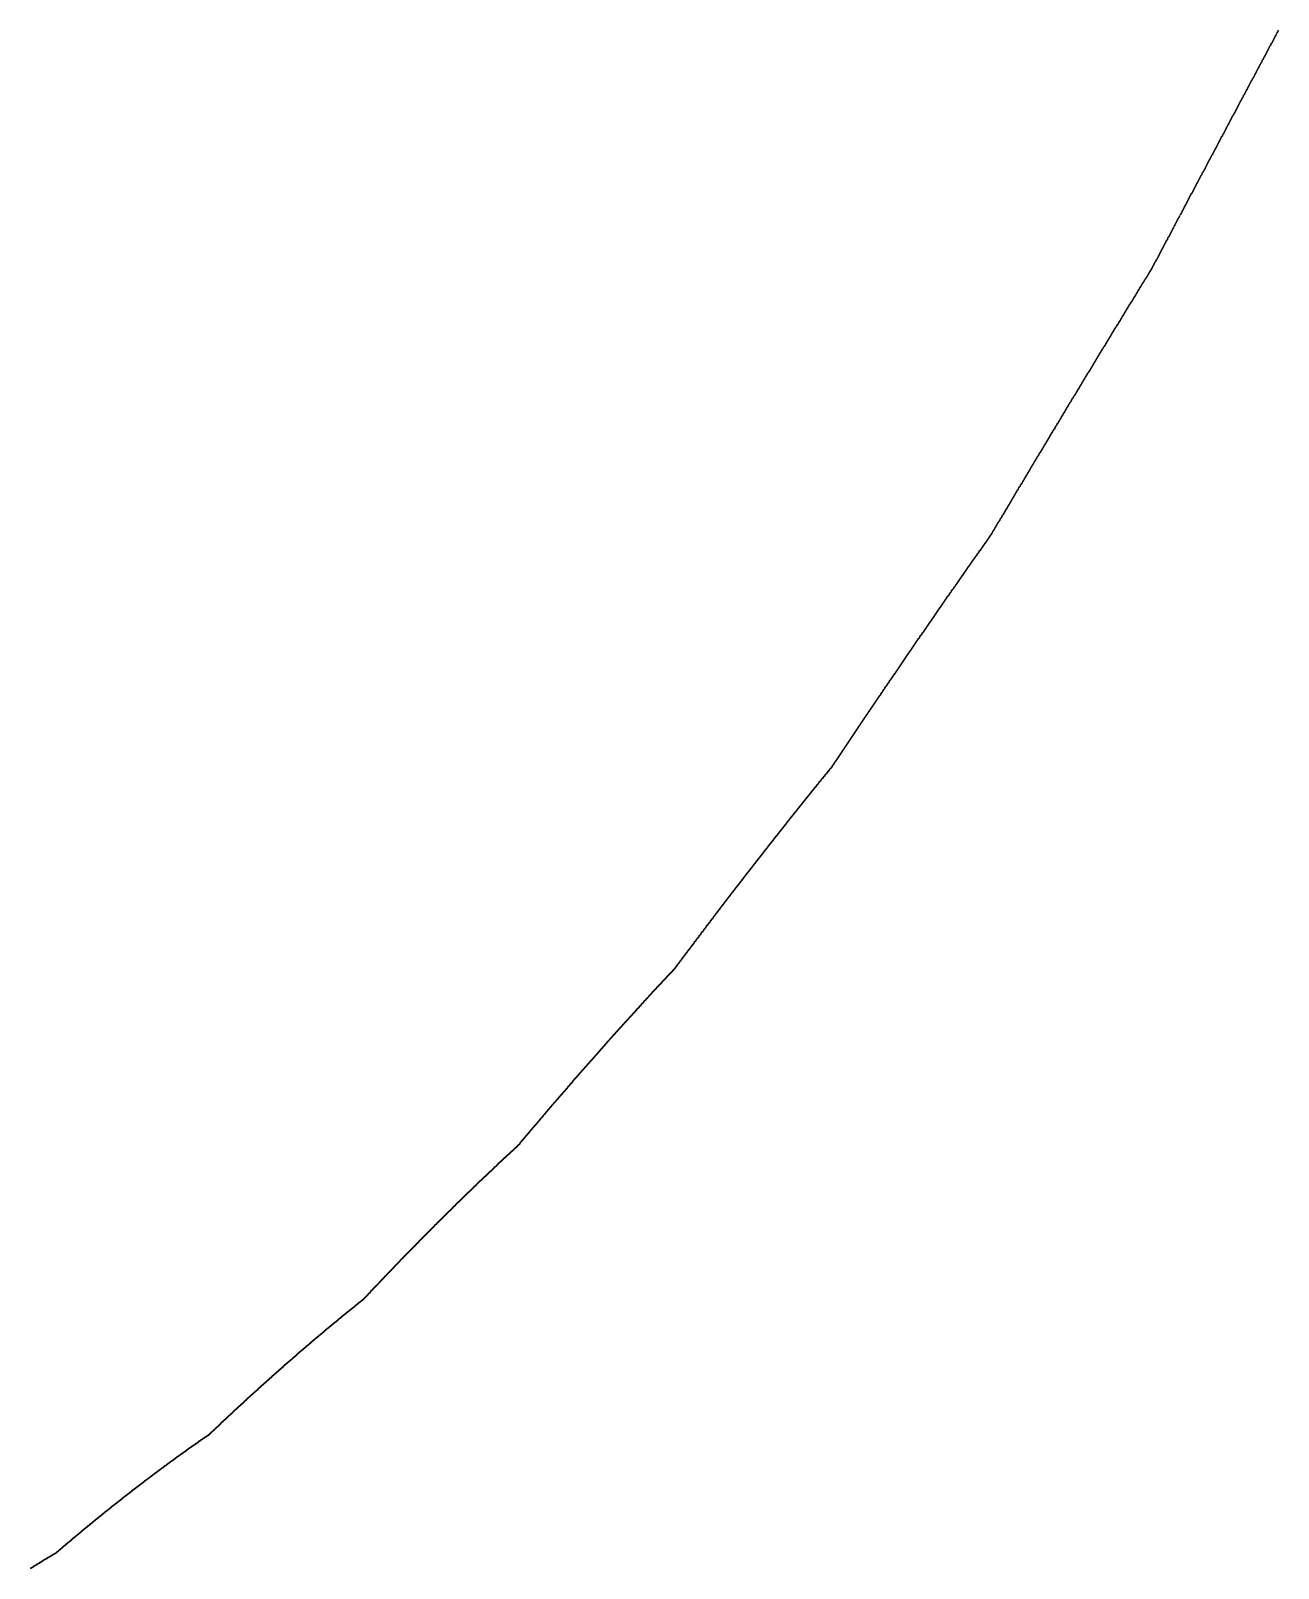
# Model space of a CAD drawing. Header units: metres. Extents: x 0 to 360, y 46 to 216.
# Drawn here: x 281.78 to 293.55, y 59 to 73.51 of the extents above; entities that cross this region are included whole.
import ezdxf

# ---------------------------------------------------------------- set-up
doc = ezdxf.new("R2010")
doc.units = ezdxf.units.M

msp = doc.modelspace()

# ---------------------------------------------------------------- linework, layer by layer
for p in [(293.502, 73.411), (293.509, 73.424), (293.515, 73.436), (293.522, 73.448), (293.528, 73.46), (293.535, 73.472), (293.541, 73.485), (293.548, 73.497), (293.554, 73.509), (293.424, 73.265), (293.43, 73.277), (293.437, 73.289), (293.443, 73.301), (293.45, 73.314), (293.457, 73.326), (293.463, 73.338), (293.47, 73.35), (293.476, 73.363), (293.483, 73.375), (293.489, 73.387), (293.496, 73.399), (293.346, 73.118), (293.352, 73.13), (293.359, 73.143), (293.365, 73.155), (293.372, 73.167), (293.378, 73.179), (293.385, 73.191), (293.391, 73.204), (293.398, 73.216), (293.404, 73.228), (293.411, 73.24), (293.417, 73.253), (293.267, 72.971), (293.274, 72.984), (293.28, 72.996), (293.287, 73.008), (293.294, 73.02), (293.3, 73.033), (293.307, 73.045), (293.313, 73.057), (293.32, 73.069), (293.326, 73.081), (293.333, 73.094), (293.339, 73.106), (293.189, 72.825), (293.196, 72.837), (293.202, 72.849), (293.209, 72.861), (293.215, 72.874), (293.222, 72.886), (293.228, 72.898), (293.235, 72.91), (293.241, 72.922), (293.248, 72.935), (293.254, 72.947), (293.261, 72.959), (293.111, 72.678), (293.118, 72.69), (293.124, 72.702), (293.131, 72.715), (293.137, 72.727), (293.144, 72.739), (293.15, 72.751), (293.157, 72.764), (293.163, 72.776), (293.17, 72.788), (293.176, 72.8), (293.183, 72.812), (293.033, 72.531), (293.04, 72.544), (293.046, 72.556), (293.053, 72.568), (293.059, 72.58), (293.066, 72.592), (293.072, 72.605), (293.079, 72.617), (293.085, 72.629), (293.092, 72.641), (293.098, 72.654), (293.105, 72.666), (292.955, 72.385), (292.962, 72.397), (292.968, 72.409), (292.975, 72.421), (292.981, 72.433), (292.988, 72.446), (292.994, 72.458), (293.001, 72.47), (293.007, 72.482), (293.014, 72.495), (293.02, 72.507), (293.027, 72.519), (292.884, 72.25), (292.89, 72.262), (292.897, 72.275), (292.903, 72.287), (292.91, 72.299), (292.916, 72.311), (292.923, 72.323), (292.929, 72.336), (292.936, 72.348), (292.942, 72.36), (292.949, 72.372), (292.806, 72.103), (292.812, 72.116), (292.819, 72.128), (292.825, 72.14), (292.832, 72.152), (292.838, 72.165), (292.845, 72.177), (292.851, 72.189), (292.858, 72.201), (292.864, 72.213), (292.871, 72.226), (292.877, 72.238), (292.728, 71.957), (292.734, 71.969), (292.741, 71.981), (292.747, 71.993), (292.754, 72.006), (292.76, 72.018), (292.767, 72.03), (292.773, 72.042), (292.78, 72.055), (292.786, 72.067), (292.793, 72.079), (292.799, 72.091), (292.65, 71.81), (292.657, 71.822), (292.663, 71.835), (292.67, 71.847), (292.676, 71.859), (292.683, 71.871), (292.689, 71.883), (292.696, 71.896), (292.702, 71.908), (292.709, 71.92), (292.715, 71.932), (292.721, 71.945), (292.572, 71.664), (292.579, 71.676), (292.585, 71.688), (292.592, 71.7), (292.598, 71.712), (292.605, 71.725), (292.611, 71.737), (292.618, 71.749), (292.624, 71.761), (292.631, 71.774), (292.637, 71.786), (292.644, 71.798), (292.495, 71.517), (292.501, 71.529), (292.508, 71.541), (292.514, 71.554), (292.521, 71.566), (292.527, 71.578), (292.534, 71.59), (292.54, 71.602), (292.547, 71.615), (292.553, 71.627), (292.559, 71.639), (292.566, 71.651), (292.417, 71.37), (292.424, 71.383), (292.43, 71.395), (292.437, 71.407), (292.443, 71.419), (292.449, 71.432), (292.456, 71.444), (292.462, 71.456), (292.469, 71.468), (292.475, 71.48), (292.482, 71.493), (292.488, 71.505), (292.34, 71.23), (292.346, 71.24), (292.352, 71.251), (292.359, 71.261), (292.365, 71.272), (292.372, 71.284), (292.378, 71.297), (292.385, 71.309), (292.391, 71.322), (292.398, 71.334), (292.404, 71.346), (292.411, 71.358), (292.249, 71.083), (292.256, 71.093), (292.262, 71.104), (292.268, 71.114), (292.275, 71.125), (292.281, 71.135), (292.288, 71.146), (292.294, 71.156), (292.301, 71.167), (292.307, 71.177), (292.314, 71.188), (292.32, 71.198), (292.327, 71.209), (292.333, 71.219), (292.159, 70.935), (292.165, 70.946), (292.172, 70.956), (292.178, 70.967), (292.185, 70.977), (292.191, 70.988), (292.197, 70.998), (292.204, 71.009), (292.21, 71.019), (292.217, 71.03), (292.223, 71.041), (292.23, 71.051), (292.236, 71.062), (292.243, 71.072), (292.075, 70.798), (292.081, 70.809), (292.088, 70.819), (292.094, 70.83), (292.101, 70.84), (292.107, 70.851), (292.114, 70.861), (292.12, 70.872), (292.126, 70.883), (292.133, 70.893), (292.139, 70.904), (292.146, 70.914), (292.152, 70.925), (291.985, 70.65), (291.991, 70.661), (291.998, 70.671), (292.004, 70.682), (292.01, 70.693), (292.017, 70.703), (292.023, 70.714), (292.03, 70.724), (292.036, 70.735), (292.043, 70.745), (292.049, 70.756), (292.056, 70.766), (292.062, 70.777), (292.068, 70.788), (291.894, 70.502), (291.901, 70.513), (291.907, 70.523), (291.914, 70.534), (291.92, 70.544), (291.927, 70.555), (291.933, 70.566), (291.94, 70.576), (291.946, 70.587), (291.952, 70.597), (291.959, 70.608), (291.965, 70.618), (291.972, 70.629), (291.978, 70.64), (291.804, 70.354), (291.811, 70.364), (291.817, 70.375), (291.824, 70.386), (291.83, 70.396), (291.837, 70.407), (291.843, 70.417), (291.849, 70.428), (291.856, 70.439), (291.862, 70.449), (291.869, 70.46), (291.875, 70.47), (291.882, 70.481), (291.888, 70.491), (291.721, 70.216), (291.727, 70.226), (291.734, 70.237), (291.74, 70.248), (291.746, 70.258), (291.753, 70.269), (291.759, 70.279), (291.766, 70.29), (291.772, 70.301), (291.779, 70.311), (291.785, 70.322), (291.791, 70.333), (291.798, 70.343), (291.631, 70.067), (291.637, 70.078), (291.644, 70.088), (291.65, 70.099), (291.656, 70.109), (291.663, 70.12), (291.669, 70.131), (291.676, 70.141), (291.682, 70.152), (291.689, 70.163), (291.695, 70.173), (291.701, 70.184), (291.708, 70.194), (291.714, 70.205), (291.547, 69.929), (291.554, 69.939), (291.56, 69.95), (291.566, 69.961), (291.573, 69.971), (291.579, 69.982), (291.586, 69.992), (291.592, 70.003), (291.599, 70.014), (291.605, 70.024), (291.611, 70.035), (291.618, 70.046), (291.624, 70.056), (291.457, 69.779), (291.464, 69.79), (291.47, 69.801), (291.477, 69.811), (291.483, 69.822), (291.489, 69.833), (291.496, 69.843), (291.502, 69.854), (291.509, 69.865), (291.515, 69.875), (291.522, 69.886), (291.528, 69.897), (291.534, 69.907), (291.541, 69.918), (291.368, 69.63), (291.374, 69.641), (291.38, 69.651), (291.387, 69.662), (291.393, 69.673), (291.4, 69.683), (291.406, 69.694), (291.412, 69.705), (291.419, 69.715), (291.425, 69.726), (291.432, 69.737), (291.438, 69.747), (291.445, 69.758), (291.451, 69.769), (291.284, 69.491), (291.291, 69.502), (291.297, 69.512), (291.303, 69.523), (291.31, 69.534), (291.316, 69.545), (291.323, 69.555), (291.329, 69.566), (291.336, 69.577), (291.342, 69.587), (291.348, 69.598), (291.355, 69.609), (291.361, 69.619), (291.195, 69.341), (291.201, 69.352), (291.207, 69.363), (291.214, 69.373), (291.22, 69.384), (291.227, 69.395), (291.233, 69.406), (291.239, 69.416), (291.246, 69.427), (291.252, 69.438), (291.259, 69.448), (291.265, 69.459), (291.271, 69.47), (291.278, 69.48), (291.111, 69.202), (291.118, 69.213), (291.124, 69.224), (291.131, 69.234), (291.137, 69.245), (291.143, 69.256), (291.15, 69.266), (291.156, 69.277), (291.163, 69.288), (291.169, 69.299), (291.175, 69.309), (291.182, 69.32), (291.188, 69.331), (291.022, 69.052), (291.028, 69.063), (291.035, 69.074), (291.041, 69.084), (291.047, 69.095), (291.054, 69.106), (291.06, 69.116), (291.067, 69.127), (291.073, 69.138), (291.079, 69.149), (291.086, 69.159), (291.092, 69.17), (291.099, 69.181), (291.105, 69.192), (290.939, 68.913), (290.945, 68.923), (290.951, 68.934), (290.958, 68.945), (290.964, 68.956), (290.971, 68.966), (290.977, 68.977), (290.983, 68.988), (290.99, 68.999), (290.996, 69.009), (291.003, 69.02), (291.009, 69.031), (291.015, 69.041), (290.849, 68.761), (290.856, 68.773), (290.862, 68.784), (290.868, 68.795), (290.875, 68.805), (290.881, 68.816), (290.888, 68.827), (290.894, 68.838), (290.9, 68.848), (290.907, 68.859), (290.913, 68.87), (290.92, 68.881), (290.926, 68.891), (290.932, 68.902), (290.747, 68.616), (290.754, 68.625), (290.76, 68.634), (290.766, 68.643), (290.773, 68.652), (290.779, 68.661), (290.785, 68.67), (290.792, 68.679), (290.798, 68.688), (290.805, 68.697), (290.811, 68.706), (290.817, 68.715), (290.824, 68.724), (290.83, 68.734), (290.836, 68.743), (290.843, 68.752), (290.645, 68.471), (290.651, 68.48), (290.658, 68.489), (290.664, 68.498), (290.671, 68.507), (290.677, 68.516), (290.683, 68.525), (290.69, 68.534), (290.696, 68.544), (290.702, 68.553), (290.709, 68.562), (290.715, 68.571), (290.722, 68.58), (290.728, 68.589), (290.734, 68.598), (290.741, 68.607), (290.543, 68.325), (290.549, 68.334), (290.556, 68.343), (290.562, 68.353), (290.569, 68.362), (290.575, 68.371), (290.581, 68.38), (290.588, 68.389), (290.594, 68.398), (290.6, 68.407), (290.607, 68.416), (290.613, 68.425), (290.62, 68.435), (290.626, 68.444), (290.632, 68.453), (290.639, 68.462), (290.441, 68.179), (290.448, 68.188), (290.454, 68.197), (290.46, 68.206), (290.467, 68.216), (290.473, 68.225), (290.479, 68.234), (290.486, 68.243), (290.492, 68.252), (290.498, 68.261), (290.505, 68.27), (290.511, 68.28), (290.518, 68.289), (290.524, 68.298), (290.53, 68.307), (290.537, 68.316), (290.346, 68.041), (290.352, 68.051), (290.358, 68.06), (290.365, 68.069), (290.371, 68.078), (290.378, 68.087), (290.384, 68.097), (290.39, 68.106), (290.397, 68.115), (290.403, 68.124), (290.409, 68.133), (290.416, 68.142), (290.422, 68.152), (290.428, 68.161), (290.435, 68.17), (290.244, 67.894), (290.25, 67.903), (290.257, 67.913), (290.263, 67.922), (290.269, 67.931), (290.276, 67.94), (290.282, 67.949), (290.288, 67.959), (290.295, 67.968), (290.301, 67.977), (290.308, 67.986), (290.314, 67.995), (290.32, 68.005), (290.327, 68.014), (290.333, 68.023), (290.339, 68.032), (290.142, 67.746), (290.149, 67.756), (290.155, 67.765), (290.161, 67.774), (290.168, 67.783), (290.174, 67.793), (290.18, 67.802), (290.187, 67.811), (290.193, 67.82), (290.199, 67.83), (290.206, 67.839), (290.212, 67.848), (290.219, 67.857), (290.225, 67.867), (290.231, 67.876), (290.238, 67.885), (290.041, 67.598), (290.047, 67.607), (290.053, 67.617), (290.06, 67.626), (290.066, 67.635), (290.072, 67.645), (290.079, 67.654), (290.085, 67.663), (290.091, 67.672), (290.098, 67.682), (290.104, 67.691), (290.111, 67.7), (290.117, 67.709), (290.123, 67.719), (290.13, 67.728), (290.136, 67.737), (289.945, 67.459), (289.952, 67.468), (289.958, 67.477), (289.965, 67.487), (289.971, 67.496), (289.977, 67.505), (289.984, 67.515), (289.99, 67.524), (289.996, 67.533), (290.003, 67.542), (290.009, 67.552), (290.015, 67.561), (290.022, 67.57), (290.028, 67.58), (290.034, 67.589), (289.844, 67.31), (289.85, 67.319), (289.857, 67.328), (289.863, 67.338), (289.869, 67.347), (289.876, 67.356), (289.882, 67.366), (289.888, 67.375), (289.895, 67.384), (289.901, 67.394), (289.907, 67.403), (289.914, 67.412), (289.92, 67.422), (289.926, 67.431), (289.933, 67.44), (289.939, 67.449), (289.749, 67.169), (289.755, 67.179), (289.762, 67.188), (289.768, 67.197), (289.774, 67.207), (289.781, 67.216), (289.787, 67.226), (289.793, 67.235), (289.8, 67.244), (289.806, 67.254), (289.812, 67.263), (289.819, 67.272), (289.825, 67.282), (289.831, 67.291), (289.838, 67.3), (289.648, 67.019), (289.654, 67.029), (289.66, 67.038), (289.667, 67.048), (289.673, 67.057), (289.679, 67.066), (289.686, 67.076), (289.692, 67.085), (289.698, 67.094), (289.705, 67.104), (289.711, 67.113), (289.717, 67.123), (289.724, 67.132), (289.73, 67.141), (289.736, 67.151), (289.743, 67.16), (289.553, 66.878), (289.559, 66.888), (289.565, 66.897), (289.572, 66.907), (289.578, 66.916), (289.584, 66.925), (289.591, 66.935), (289.597, 66.944), (289.603, 66.954), (289.61, 66.963), (289.616, 66.972), (289.622, 66.982), (289.629, 66.991), (289.635, 67.001), (289.641, 67.01), (289.452, 66.728), (289.458, 66.737), (289.464, 66.746), (289.471, 66.756), (289.477, 66.765), (289.483, 66.775), (289.489, 66.784), (289.496, 66.794), (289.502, 66.803), (289.508, 66.812), (289.515, 66.822), (289.521, 66.831), (289.527, 66.841), (289.534, 66.85), (289.54, 66.859), (289.546, 66.869), (289.357, 66.586), (289.363, 66.595), (289.369, 66.605), (289.376, 66.614), (289.382, 66.624), (289.388, 66.633), (289.395, 66.642), (289.401, 66.652), (289.407, 66.661), (289.414, 66.671), (289.42, 66.68), (289.426, 66.69), (289.433, 66.699), (289.439, 66.709), (289.445, 66.718), (289.243, 66.442), (289.249, 66.45), (289.256, 66.457), (289.262, 66.465), (289.268, 66.473), (289.275, 66.481), (289.281, 66.489), (289.287, 66.496), (289.294, 66.504), (289.3, 66.512), (289.306, 66.52), (289.313, 66.527), (289.319, 66.535), (289.325, 66.543), (289.332, 66.551), (289.338, 66.558), (289.344, 66.566), (289.35, 66.576), (289.123, 66.293), (289.13, 66.301), (289.136, 66.309), (289.142, 66.317), (289.148, 66.325), (289.155, 66.333), (289.161, 66.34), (289.167, 66.348), (289.174, 66.356), (289.18, 66.364), (289.186, 66.372), (289.193, 66.379), (289.199, 66.387), (289.205, 66.395), (289.212, 66.403), (289.218, 66.411), (289.224, 66.419), (289.23, 66.426), (289.237, 66.434), (289.01, 66.152), (289.016, 66.16), (289.022, 66.167), (289.029, 66.175), (289.035, 66.183), (289.041, 66.191), (289.048, 66.199), (289.054, 66.207), (289.06, 66.215), (289.066, 66.223), (289.073, 66.23), (289.079, 66.238), (289.085, 66.246), (289.092, 66.254), (289.098, 66.262), (289.104, 66.27), (289.111, 66.278), (289.117, 66.285), (288.896, 66.009), (288.903, 66.017), (288.909, 66.025), (288.915, 66.033), (288.922, 66.041), (288.928, 66.049), (288.934, 66.057), (288.94, 66.065), (288.947, 66.073), (288.953, 66.08), (288.959, 66.088), (288.966, 66.096), (288.972, 66.104), (288.978, 66.112), (288.985, 66.12), (288.991, 66.128), (288.997, 66.136), (289.003, 66.144), (288.777, 65.858), (288.783, 65.866), (288.789, 65.874), (288.796, 65.882), (288.802, 65.89), (288.808, 65.898), (288.814, 65.906), (288.821, 65.913), (288.827, 65.921), (288.833, 65.929), (288.84, 65.937), (288.846, 65.945), (288.852, 65.953), (288.859, 65.961), (288.865, 65.969), (288.871, 65.977), (288.877, 65.985), (288.884, 65.993), (288.89, 66.001), (288.663, 65.713), (288.67, 65.721), (288.676, 65.729), (288.682, 65.737), (288.689, 65.745), (288.695, 65.753), (288.701, 65.761), (288.708, 65.769), (288.714, 65.777), (288.72, 65.785), (288.726, 65.793), (288.733, 65.801), (288.739, 65.81), (288.745, 65.818), (288.752, 65.826), (288.758, 65.834), (288.764, 65.842), (288.77, 65.85), (288.55, 65.568), (288.557, 65.576), (288.563, 65.584), (288.569, 65.592), (288.575, 65.6), (288.582, 65.608), (288.588, 65.616), (288.594, 65.624), (288.601, 65.633), (288.607, 65.641), (288.613, 65.649), (288.619, 65.657), (288.626, 65.665), (288.632, 65.673), (288.638, 65.681), (288.645, 65.689), (288.651, 65.697), (288.657, 65.705), (288.437, 65.422), (288.444, 65.43), (288.45, 65.438), (288.456, 65.446), (288.462, 65.454), (288.469, 65.462), (288.475, 65.471), (288.481, 65.479), (288.488, 65.487), (288.494, 65.495), (288.5, 65.503), (288.506, 65.511), (288.513, 65.519), (288.519, 65.527), (288.525, 65.535), (288.531, 65.544), (288.538, 65.552), (288.544, 65.56), (288.331, 65.283), (288.337, 65.291), (288.343, 65.299), (288.349, 65.308), (288.356, 65.316), (288.362, 65.324), (288.368, 65.332), (288.374, 65.34), (288.381, 65.348), (288.387, 65.357), (288.393, 65.365), (288.4, 65.373), (288.406, 65.381), (288.412, 65.389), (288.418, 65.397), (288.425, 65.406), (288.431, 65.414), (288.218, 65.135), (288.224, 65.144), (288.23, 65.152), (288.236, 65.16), (288.243, 65.168), (288.249, 65.177), (288.255, 65.185), (288.262, 65.193), (288.268, 65.201), (288.274, 65.209), (288.28, 65.218), (288.287, 65.226), (288.293, 65.234), (288.299, 65.242), (288.305, 65.25), (288.312, 65.259), (288.318, 65.267), (288.324, 65.275), (288.105, 64.987), (288.111, 64.995), (288.117, 65.004), (288.124, 65.012), (288.13, 65.02), (288.136, 65.028), (288.142, 65.037), (288.149, 65.045), (288.155, 65.053), (288.161, 65.061), (288.167, 65.07), (288.174, 65.078), (288.18, 65.086), (288.186, 65.094), (288.193, 65.103), (288.199, 65.111), (288.205, 65.119), (288.211, 65.127), (287.998, 64.846), (288.005, 64.854), (288.011, 64.863), (288.017, 64.871), (288.023, 64.879), (288.03, 64.888), (288.036, 64.896), (288.042, 64.904), (288.048, 64.913), (288.055, 64.921), (288.061, 64.929), (288.067, 64.937), (288.074, 64.946), (288.08, 64.954), (288.086, 64.962), (288.092, 64.97), (288.099, 64.979), (287.886, 64.696), (287.892, 64.705), (287.898, 64.713), (287.904, 64.721), (287.911, 64.73), (287.917, 64.738), (287.923, 64.746), (287.929, 64.755), (287.936, 64.763), (287.942, 64.771), (287.948, 64.78), (287.955, 64.788), (287.961, 64.796), (287.967, 64.805), (287.973, 64.813), (287.98, 64.821), (287.986, 64.83), (287.992, 64.838), (287.761, 64.555), (287.767, 64.562), (287.773, 64.568), (287.779, 64.575), (287.786, 64.582), (287.792, 64.588), (287.798, 64.595), (287.804, 64.602), (287.811, 64.608), (287.817, 64.615), (287.823, 64.622), (287.829, 64.628), (287.836, 64.635), (287.842, 64.642), (287.848, 64.648), (287.854, 64.655), (287.861, 64.662), (287.867, 64.671), (287.873, 64.68), (287.879, 64.688), (287.623, 64.407), (287.629, 64.413), (287.636, 64.42), (287.642, 64.427), (287.648, 64.434), (287.654, 64.441), (287.661, 64.447), (287.667, 64.454), (287.673, 64.461), (287.679, 64.468), (287.686, 64.474), (287.692, 64.481), (287.698, 64.488), (287.704, 64.495), (287.711, 64.501), (287.717, 64.508), (287.723, 64.515), (287.729, 64.521), (287.736, 64.528), (287.742, 64.535), (287.748, 64.542), (287.754, 64.548), (287.492, 64.264), (287.498, 64.27), (287.504, 64.277), (287.511, 64.284), (287.517, 64.291), (287.523, 64.298), (287.529, 64.305), (287.536, 64.311), (287.542, 64.318), (287.548, 64.325), (287.554, 64.332), (287.561, 64.339), (287.567, 64.346), (287.573, 64.352), (287.579, 64.359), (287.586, 64.366), (287.592, 64.373), (287.598, 64.38), (287.604, 64.386), (287.611, 64.393), (287.617, 64.4), (287.361, 64.119), (287.367, 64.126), (287.373, 64.133), (287.38, 64.14), (287.386, 64.147), (287.392, 64.154), (287.398, 64.16), (287.405, 64.167), (287.411, 64.174), (287.417, 64.181), (287.423, 64.188), (287.43, 64.195), (287.436, 64.202), (287.442, 64.209), (287.448, 64.216), (287.455, 64.222), (287.461, 64.229), (287.467, 64.236), (287.473, 64.243), (287.479, 64.25), (287.486, 64.257), (287.23, 63.973), (287.236, 63.98), (287.242, 63.987), (287.249, 63.994), (287.255, 64.001), (287.261, 64.008), (287.267, 64.015), (287.274, 64.022), (287.28, 64.029), (287.286, 64.036), (287.292, 64.043), (287.299, 64.05), (287.305, 64.057), (287.311, 64.064), (287.317, 64.071), (287.323, 64.077), (287.33, 64.084), (287.336, 64.091), (287.342, 64.098), (287.348, 64.105), (287.355, 64.112), (287.105, 63.833), (287.112, 63.84), (287.118, 63.847), (287.124, 63.854), (287.13, 63.861), (287.137, 63.868), (287.143, 63.875), (287.149, 63.882), (287.155, 63.889), (287.161, 63.896), (287.168, 63.903), (287.174, 63.91), (287.18, 63.917), (287.186, 63.924), (287.193, 63.931), (287.199, 63.938), (287.205, 63.945), (287.211, 63.952), (287.218, 63.959), (287.224, 63.966), (286.975, 63.684), (286.981, 63.691), (286.987, 63.698), (286.993, 63.705), (287, 63.712), (287.006, 63.719), (287.012, 63.727), (287.018, 63.734), (287.024, 63.741), (287.031, 63.748), (287.037, 63.755), (287.043, 63.762), (287.049, 63.769), (287.056, 63.776), (287.062, 63.783), (287.068, 63.79), (287.074, 63.797), (287.08, 63.804), (287.087, 63.811), (287.093, 63.819), (287.099, 63.826), (286.85, 63.541), (286.856, 63.548), (286.863, 63.555), (286.869, 63.563), (286.875, 63.57), (286.881, 63.577), (286.888, 63.584), (286.894, 63.591), (286.9, 63.598), (286.906, 63.605), (286.912, 63.613), (286.919, 63.62), (286.925, 63.627), (286.931, 63.634), (286.937, 63.641), (286.944, 63.648), (286.95, 63.655), (286.956, 63.663), (286.962, 63.67), (286.968, 63.677), (286.726, 63.397), (286.732, 63.404), (286.738, 63.411), (286.744, 63.419), (286.751, 63.426), (286.757, 63.433), (286.763, 63.44), (286.769, 63.447), (286.776, 63.455), (286.782, 63.462), (286.788, 63.469), (286.794, 63.476), (286.8, 63.483), (286.807, 63.491), (286.813, 63.498), (286.819, 63.505), (286.825, 63.512), (286.832, 63.519), (286.838, 63.527), (286.844, 63.534), (286.602, 63.252), (286.608, 63.259), (286.614, 63.266), (286.62, 63.273), (286.626, 63.281), (286.633, 63.288), (286.639, 63.295), (286.645, 63.303), (286.651, 63.31), (286.658, 63.317), (286.664, 63.324), (286.67, 63.332), (286.676, 63.339), (286.682, 63.346), (286.689, 63.353), (286.695, 63.361), (286.701, 63.368), (286.707, 63.375), (286.713, 63.382), (286.72, 63.39), (286.477, 63.105), (286.484, 63.112), (286.49, 63.12), (286.496, 63.127), (286.502, 63.135), (286.508, 63.142), (286.515, 63.149), (286.521, 63.157), (286.527, 63.164), (286.533, 63.171), (286.54, 63.179), (286.546, 63.186), (286.552, 63.193), (286.558, 63.2), (286.564, 63.208), (286.571, 63.215), (286.577, 63.222), (286.583, 63.23), (286.589, 63.237), (286.595, 63.244), (286.347, 62.96), (286.353, 62.966), (286.36, 62.972), (286.366, 62.977), (286.372, 62.983), (286.378, 62.989), (286.384, 62.995), (286.391, 63.002), (286.397, 63.009), (286.403, 63.017), (286.409, 63.024), (286.415, 63.032), (286.422, 63.039), (286.428, 63.046), (286.434, 63.054), (286.44, 63.061), (286.446, 63.068), (286.453, 63.076), (286.459, 63.083), (286.465, 63.09), (286.471, 63.098), (286.192, 62.816), (286.198, 62.822), (286.205, 62.827), (286.211, 62.833), (286.217, 62.839), (286.223, 62.845), (286.229, 62.851), (286.236, 62.856), (286.242, 62.862), (286.248, 62.868), (286.254, 62.874), (286.26, 62.88), (286.267, 62.885), (286.273, 62.891), (286.279, 62.897), (286.285, 62.903), (286.291, 62.908), (286.298, 62.914), (286.304, 62.92), (286.31, 62.926), (286.316, 62.931), (286.322, 62.937), (286.329, 62.943), (286.335, 62.949), (286.341, 62.954), (286.037, 62.669), (286.044, 62.675), (286.05, 62.681), (286.056, 62.687), (286.062, 62.693), (286.068, 62.698), (286.075, 62.704), (286.081, 62.71), (286.087, 62.716), (286.093, 62.722), (286.099, 62.728), (286.105, 62.734), (286.112, 62.74), (286.118, 62.746), (286.124, 62.751), (286.13, 62.757), (286.136, 62.763), (286.143, 62.769), (286.149, 62.775), (286.155, 62.781), (286.161, 62.787), (286.167, 62.792), (286.174, 62.798), (286.18, 62.804), (286.186, 62.81), (285.889, 62.526), (285.895, 62.532), (285.901, 62.538), (285.907, 62.544), (285.914, 62.55), (285.92, 62.556), (285.926, 62.562), (285.932, 62.568), (285.938, 62.574), (285.945, 62.58), (285.951, 62.586), (285.957, 62.592), (285.963, 62.598), (285.969, 62.604), (285.975, 62.609), (285.982, 62.615), (285.988, 62.621), (285.994, 62.627), (286, 62.633), (286.006, 62.639), (286.013, 62.645), (286.019, 62.651), (286.025, 62.657), (286.031, 62.663), (285.74, 62.38), (285.747, 62.386), (285.753, 62.392), (285.759, 62.399), (285.765, 62.405), (285.771, 62.411), (285.777, 62.417), (285.784, 62.423), (285.79, 62.429), (285.796, 62.435), (285.802, 62.441), (285.808, 62.447), (285.815, 62.453), (285.821, 62.459), (285.827, 62.465), (285.833, 62.471), (285.839, 62.477), (285.846, 62.483), (285.852, 62.49), (285.858, 62.496), (285.864, 62.502), (285.87, 62.508), (285.876, 62.514), (285.883, 62.52), (285.592, 62.233), (285.598, 62.239), (285.604, 62.245), (285.611, 62.251), (285.617, 62.258), (285.623, 62.264), (285.629, 62.27), (285.635, 62.276), (285.642, 62.282), (285.648, 62.288), (285.654, 62.295), (285.66, 62.301), (285.666, 62.307), (285.672, 62.313), (285.679, 62.319), (285.685, 62.325), (285.691, 62.331), (285.697, 62.337), (285.703, 62.344), (285.709, 62.35), (285.716, 62.356), (285.722, 62.362), (285.728, 62.368), (285.734, 62.374), (285.45, 62.09), (285.456, 62.096), (285.462, 62.102), (285.469, 62.108), (285.475, 62.115), (285.481, 62.121), (285.487, 62.127), (285.493, 62.133), (285.499, 62.14), (285.506, 62.146), (285.512, 62.152), (285.518, 62.158), (285.524, 62.165), (285.53, 62.171), (285.537, 62.177), (285.543, 62.183), (285.549, 62.189), (285.555, 62.196), (285.561, 62.202), (285.567, 62.208), (285.574, 62.214), (285.58, 62.22), (285.586, 62.227), (285.308, 61.944), (285.314, 61.951), (285.32, 61.957), (285.327, 61.963), (285.333, 61.97), (285.339, 61.976), (285.345, 61.982), (285.351, 61.989), (285.358, 61.995), (285.364, 62.001), (285.37, 62.008), (285.376, 62.014), (285.382, 62.02), (285.388, 62.027), (285.395, 62.033), (285.401, 62.039), (285.407, 62.046), (285.413, 62.052), (285.419, 62.058), (285.425, 62.064), (285.432, 62.071), (285.438, 62.077), (285.444, 62.083), (285.166, 61.798), (285.173, 61.804), (285.179, 61.81), (285.185, 61.817), (285.191, 61.823), (285.197, 61.83), (285.203, 61.836), (285.209, 61.842), (285.216, 61.849), (285.222, 61.855), (285.228, 61.862), (285.234, 61.868), (285.24, 61.874), (285.246, 61.881), (285.253, 61.887), (285.259, 61.894), (285.265, 61.9), (285.271, 61.906), (285.277, 61.913), (285.283, 61.919), (285.29, 61.925), (285.296, 61.932), (285.302, 61.938), (285.031, 61.655), (285.037, 61.662), (285.043, 61.668), (285.049, 61.675), (285.055, 61.681), (285.062, 61.688), (285.068, 61.694), (285.074, 61.701), (285.08, 61.707), (285.086, 61.714), (285.092, 61.72), (285.099, 61.727), (285.105, 61.733), (285.111, 61.74), (285.117, 61.746), (285.123, 61.752), (285.129, 61.759), (285.136, 61.765), (285.142, 61.772), (285.148, 61.778), (285.154, 61.785), (285.16, 61.791), (284.883, 61.509), (284.889, 61.514), (284.895, 61.519), (284.901, 61.524), (284.908, 61.529), (284.914, 61.533), (284.92, 61.538), (284.926, 61.544), (284.932, 61.551), (284.938, 61.558), (284.945, 61.564), (284.951, 61.571), (284.957, 61.577), (284.963, 61.584), (284.969, 61.59), (284.975, 61.597), (284.982, 61.603), (284.988, 61.61), (284.994, 61.616), (285, 61.623), (285.006, 61.629), (285.012, 61.636), (285.018, 61.642), (285.025, 61.649), (284.705, 61.364), (284.711, 61.369), (284.717, 61.375), (284.723, 61.38), (284.729, 61.385), (284.735, 61.39), (284.742, 61.395), (284.748, 61.4), (284.754, 61.405), (284.76, 61.41), (284.766, 61.415), (284.772, 61.42), (284.778, 61.425), (284.785, 61.43), (284.791, 61.435), (284.797, 61.44), (284.803, 61.445), (284.809, 61.45), (284.815, 61.455), (284.821, 61.46), (284.828, 61.464), (284.834, 61.469), (284.84, 61.474), (284.846, 61.479), (284.852, 61.484), (284.858, 61.489), (284.865, 61.494), (284.871, 61.499), (284.877, 61.504), (284.526, 61.216), (284.532, 61.222), (284.539, 61.227), (284.545, 61.232), (284.551, 61.237), (284.557, 61.242), (284.563, 61.247), (284.569, 61.252), (284.575, 61.258), (284.582, 61.263), (284.588, 61.268), (284.594, 61.273), (284.6, 61.278), (284.606, 61.283), (284.612, 61.288), (284.619, 61.293), (284.625, 61.299), (284.631, 61.304), (284.637, 61.309), (284.643, 61.314), (284.649, 61.319), (284.655, 61.324), (284.662, 61.329), (284.668, 61.334), (284.674, 61.339), (284.68, 61.344), (284.686, 61.349), (284.692, 61.354), (284.698, 61.359), (284.354, 61.07), (284.36, 61.075), (284.367, 61.081), (284.373, 61.086), (284.379, 61.091), (284.385, 61.097), (284.391, 61.102), (284.397, 61.107), (284.403, 61.112), (284.41, 61.118), (284.416, 61.123), (284.422, 61.128), (284.428, 61.133), (284.434, 61.138), (284.44, 61.144), (284.446, 61.149), (284.453, 61.154), (284.459, 61.159), (284.465, 61.165), (284.471, 61.17), (284.477, 61.175), (284.483, 61.18), (284.489, 61.185), (284.496, 61.191), (284.502, 61.196), (284.508, 61.201), (284.514, 61.206), (284.52, 61.211), (284.189, 60.926), (284.195, 60.932), (284.201, 60.937), (284.207, 60.942), (284.213, 60.948), (284.219, 60.953), (284.225, 60.958), (284.232, 60.964), (284.238, 60.969), (284.244, 60.974), (284.25, 60.98), (284.256, 60.985), (284.262, 60.991), (284.268, 60.996), (284.275, 61.001), (284.281, 61.007), (284.287, 61.012), (284.293, 61.017), (284.299, 61.022), (284.305, 61.028), (284.311, 61.033), (284.318, 61.038), (284.324, 61.044), (284.33, 61.049), (284.336, 61.054), (284.342, 61.06), (284.348, 61.065), (284.029, 60.785), (284.035, 60.79), (284.041, 60.796), (284.048, 60.801), (284.054, 60.807), (284.06, 60.812), (284.066, 60.818), (284.072, 60.823), (284.078, 60.829), (284.084, 60.834), (284.09, 60.839), (284.097, 60.845), (284.103, 60.85), (284.109, 60.856), (284.115, 60.861), (284.121, 60.867), (284.127, 60.872), (284.133, 60.878), (284.14, 60.883), (284.146, 60.888), (284.152, 60.894), (284.158, 60.899), (284.164, 60.905), (284.17, 60.91), (284.176, 60.915), (284.182, 60.921), (283.864, 60.635), (283.87, 60.641), (283.876, 60.646), (283.882, 60.652), (283.888, 60.657), (283.894, 60.663), (283.9, 60.669), (283.907, 60.674), (283.913, 60.68), (283.919, 60.685), (283.925, 60.691), (283.931, 60.696), (283.937, 60.702), (283.943, 60.707), (283.949, 60.713), (283.956, 60.719), (283.962, 60.724), (283.968, 60.73), (283.974, 60.735), (283.98, 60.741), (283.986, 60.746), (283.992, 60.752), (283.999, 60.757), (284.005, 60.763), (284.011, 60.768), (284.017, 60.774), (284.023, 60.779), (283.711, 60.494), (283.717, 60.5), (283.723, 60.505), (283.729, 60.511), (283.735, 60.517), (283.741, 60.522), (283.747, 60.528), (283.753, 60.534), (283.76, 60.539), (283.766, 60.545), (283.772, 60.551), (283.778, 60.556), (283.784, 60.562), (283.79, 60.568), (283.796, 60.573), (283.802, 60.579), (283.809, 60.585), (283.815, 60.59), (283.821, 60.596), (283.827, 60.601), (283.833, 60.607), (283.839, 60.613), (283.845, 60.618), (283.851, 60.624), (283.858, 60.629), (283.552, 60.345), (283.558, 60.351), (283.564, 60.356), (283.57, 60.362), (283.576, 60.368), (283.582, 60.374), (283.588, 60.38), (283.594, 60.385), (283.6, 60.391), (283.607, 60.397), (283.613, 60.403), (283.619, 60.408), (283.625, 60.414), (283.631, 60.42), (283.637, 60.426), (283.643, 60.431), (283.649, 60.437), (283.656, 60.443), (283.662, 60.448), (283.668, 60.454), (283.674, 60.46), (283.68, 60.466), (283.686, 60.471), (283.692, 60.477), (283.698, 60.483), (283.704, 60.488), (283.374, 60.201), (283.38, 60.205), (283.386, 60.209), (283.393, 60.214), (283.399, 60.218), (283.405, 60.222), (283.411, 60.226), (283.417, 60.231), (283.423, 60.235), (283.429, 60.239), (283.435, 60.243), (283.441, 60.247), (283.448, 60.252), (283.454, 60.256), (283.46, 60.26), (283.466, 60.264), (283.472, 60.269), (283.478, 60.275), (283.484, 60.281), (283.49, 60.287), (283.496, 60.293), (283.503, 60.298), (283.509, 60.304), (283.515, 60.31), (283.521, 60.316), (283.527, 60.322), (283.533, 60.328), (283.539, 60.333), (283.545, 60.339), (283.173, 60.058), (283.179, 60.062), (283.185, 60.066), (283.191, 60.071), (283.197, 60.075), (283.203, 60.08), (283.209, 60.084), (283.215, 60.088), (283.221, 60.093), (283.228, 60.097), (283.234, 60.102), (283.24, 60.106), (283.246, 60.11), (283.252, 60.115), (283.258, 60.119), (283.264, 60.123), (283.27, 60.128), (283.276, 60.132), (283.282, 60.136), (283.289, 60.141), (283.295, 60.145), (283.301, 60.149), (283.307, 60.154), (283.313, 60.158), (283.319, 60.162), (283.325, 60.167), (283.331, 60.171), (283.337, 60.175), (283.344, 60.179), (283.35, 60.184), (283.356, 60.188), (283.362, 60.192), (283.368, 60.197), (282.971, 59.91), (282.977, 59.914), (282.983, 59.919), (282.989, 59.923), (282.995, 59.928), (283.002, 59.932), (283.008, 59.937), (283.014, 59.941), (283.02, 59.946), (283.026, 59.95), (283.032, 59.955), (283.038, 59.959), (283.044, 59.964), (283.05, 59.968), (283.057, 59.973), (283.063, 59.977), (283.069, 59.982), (283.075, 59.986), (283.081, 59.991), (283.087, 59.995), (283.093, 60), (283.099, 60.004), (283.105, 60.009), (283.111, 60.013), (283.118, 60.018), (283.124, 60.022), (283.13, 60.027), (283.136, 60.031), (283.142, 60.035), (283.148, 60.04), (283.154, 60.044), (283.16, 60.049), (283.166, 60.053), (282.782, 59.766), (282.788, 59.771), (282.794, 59.775), (282.8, 59.78), (282.806, 59.785), (282.812, 59.789), (282.819, 59.794), (282.825, 59.799), (282.831, 59.803), (282.837, 59.808), (282.843, 59.813), (282.849, 59.817), (282.855, 59.822), (282.861, 59.827), (282.867, 59.831), (282.873, 59.836), (282.88, 59.841), (282.886, 59.845), (282.892, 59.85), (282.898, 59.854), (282.904, 59.859), (282.91, 59.864), (282.916, 59.868), (282.922, 59.873), (282.928, 59.877), (282.934, 59.882), (282.941, 59.887), (282.947, 59.891), (282.953, 59.896), (282.959, 59.9), (282.965, 59.905), (282.599, 59.623), (282.605, 59.628), (282.611, 59.633), (282.617, 59.638), (282.623, 59.643), (282.63, 59.647), (282.636, 59.652), (282.642, 59.657), (282.648, 59.662), (282.654, 59.667), (282.66, 59.671), (282.666, 59.676), (282.672, 59.681), (282.678, 59.686), (282.684, 59.69), (282.69, 59.695), (282.697, 59.7), (282.703, 59.705), (282.709, 59.709), (282.715, 59.714), (282.721, 59.719), (282.727, 59.724), (282.733, 59.728), (282.739, 59.733), (282.745, 59.738), (282.751, 59.743), (282.758, 59.747), (282.764, 59.752), (282.77, 59.757), (282.776, 59.761), (282.416, 59.477), (282.422, 59.482), (282.428, 59.487), (282.435, 59.492), (282.441, 59.497), (282.447, 59.501), (282.453, 59.506), (282.459, 59.511), (282.465, 59.516), (282.471, 59.521), (282.477, 59.526), (282.483, 59.531), (282.489, 59.536), (282.495, 59.541), (282.502, 59.546), (282.508, 59.55), (282.514, 59.555), (282.52, 59.56), (282.526, 59.565), (282.532, 59.57), (282.538, 59.575), (282.544, 59.58), (282.55, 59.585), (282.556, 59.589), (282.563, 59.594), (282.569, 59.599), (282.575, 59.604), (282.581, 59.609), (282.587, 59.614), (282.593, 59.618), (282.24, 59.332), (282.246, 59.337), (282.252, 59.342), (282.258, 59.347), (282.264, 59.352), (282.27, 59.357), (282.276, 59.362), (282.282, 59.367), (282.288, 59.372), (282.295, 59.377), (282.301, 59.382), (282.307, 59.387), (282.313, 59.392), (282.319, 59.397), (282.325, 59.402), (282.331, 59.407), (282.337, 59.412), (282.343, 59.417), (282.349, 59.422), (282.355, 59.427), (282.362, 59.432), (282.368, 59.437), (282.374, 59.442), (282.38, 59.447), (282.386, 59.452), (282.392, 59.457), (282.398, 59.462), (282.404, 59.467), (282.41, 59.472), (282.069, 59.188), (282.076, 59.193), (282.082, 59.198), (282.088, 59.204), (282.094, 59.209), (282.1, 59.214), (282.106, 59.219), (282.112, 59.224), (282.118, 59.229), (282.124, 59.235), (282.13, 59.24), (282.136, 59.245), (282.142, 59.25), (282.149, 59.255), (282.155, 59.26), (282.161, 59.265), (282.167, 59.27), (282.173, 59.276), (282.179, 59.281), (282.185, 59.286), (282.191, 59.291), (282.197, 59.296), (282.203, 59.301), (282.209, 59.306), (282.215, 59.311), (282.222, 59.316), (282.228, 59.321), (282.234, 59.326), (281.845, 59.041), (281.851, 59.045), (281.857, 59.048), (281.863, 59.052), (281.869, 59.056), (281.875, 59.059), (281.881, 59.063), (281.887, 59.067), (281.893, 59.071), (281.899, 59.074), (281.905, 59.078), (281.911, 59.082), (281.918, 59.085), (281.924, 59.089), (281.93, 59.093), (281.936, 59.096), (281.942, 59.1), (281.948, 59.104), (281.954, 59.107), (281.96, 59.111), (281.966, 59.115), (281.972, 59.118), (281.978, 59.122), (281.984, 59.125), (281.99, 59.129), (281.997, 59.133), (282.003, 59.136), (282.009, 59.14), (282.015, 59.143), (282.021, 59.147), (282.027, 59.152), (282.033, 59.157), (282.039, 59.162), (282.045, 59.167), (282.051, 59.173), (282.057, 59.178), (282.063, 59.183), (281.784, 59.003), (281.79, 59.007), (281.796, 59.011), (281.802, 59.015), (281.808, 59.018), (281.814, 59.022), (281.82, 59.026), (281.826, 59.03), (281.832, 59.033), (281.839, 59.037)]:
    msp.add_point(p)

doc.saveas('drawing.dxf')
